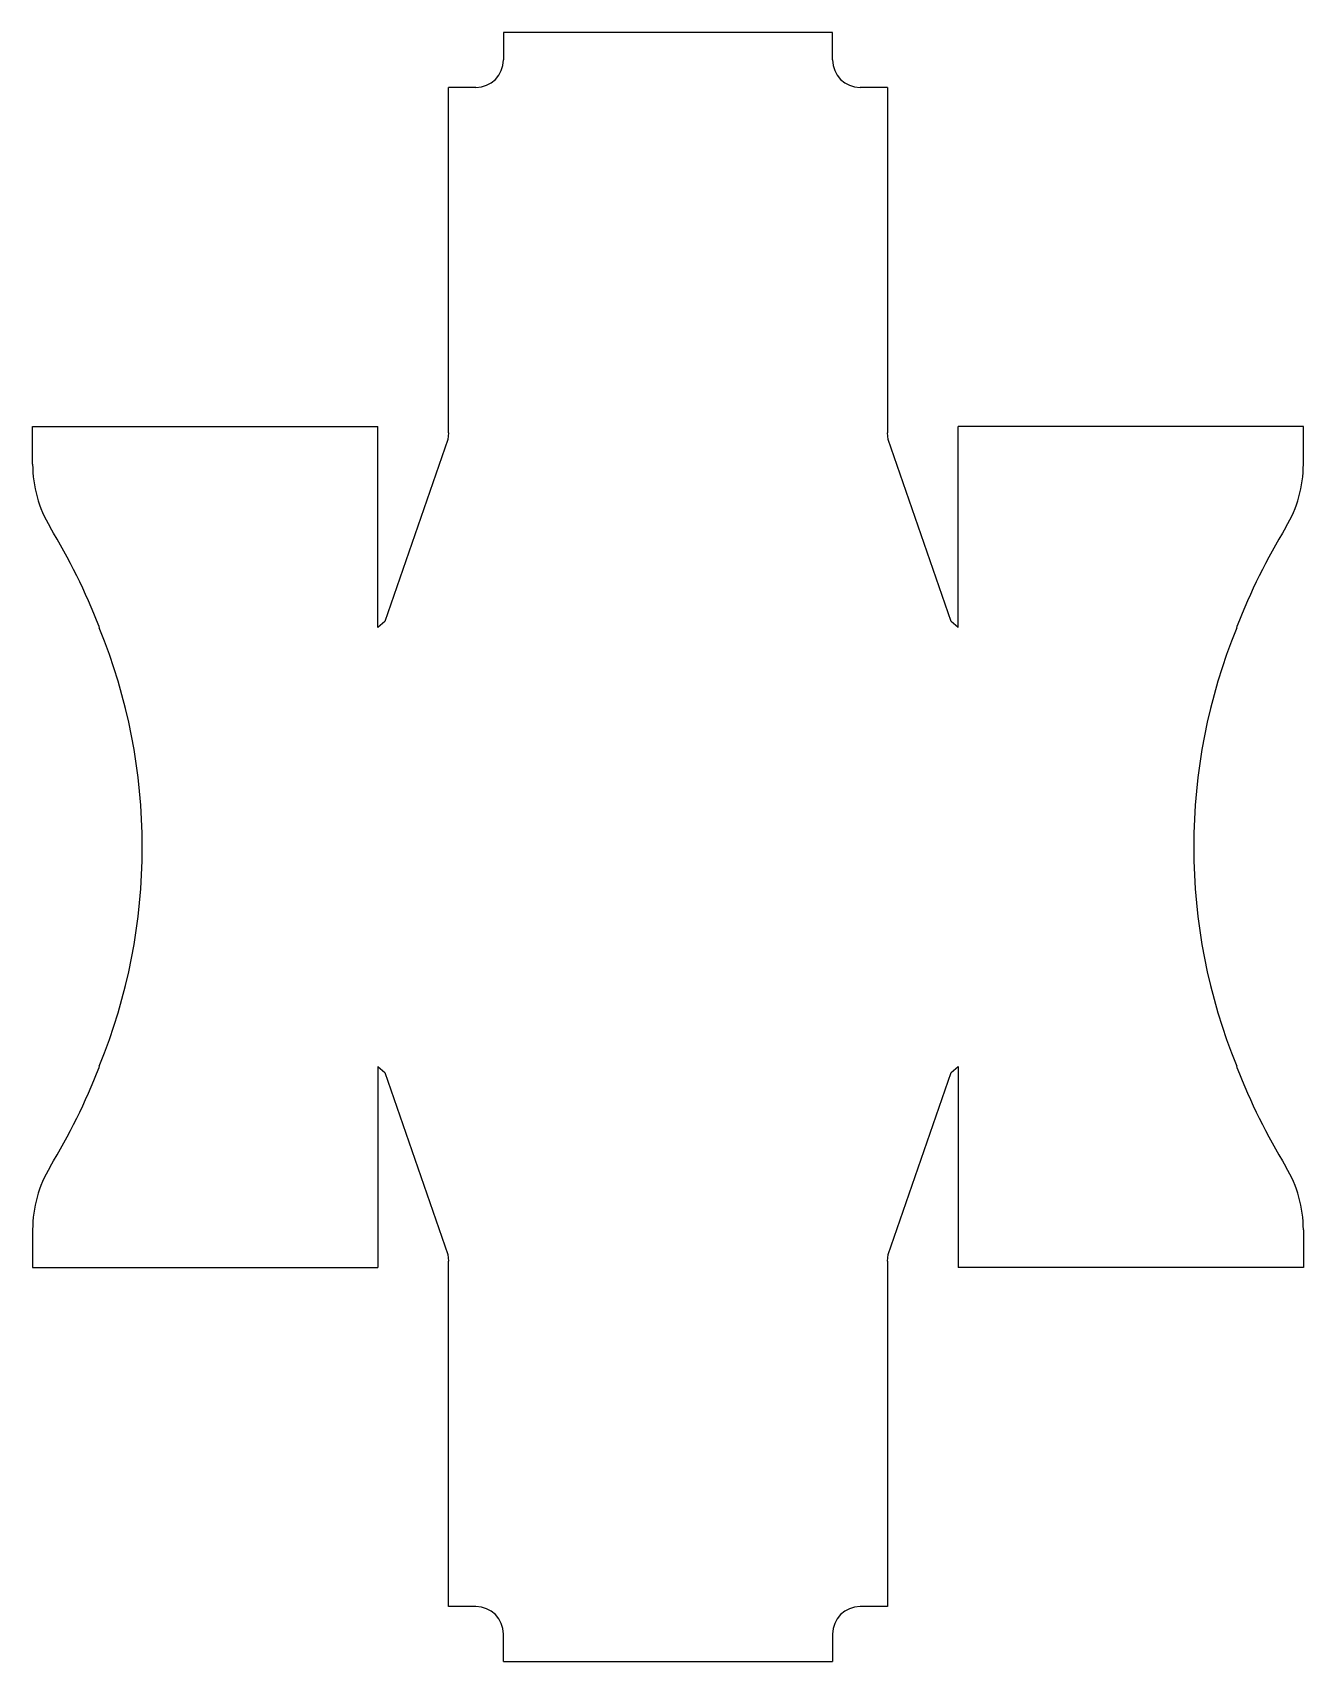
# Model space of a CAD drawing. Extents: x 3.3 to 20.7, y 0.9 to 23.1.
import ezdxf

# ---------------------------------------------------------------- set-up
doc = ezdxf.new("R2010")
doc.units = 0
doc.layers.add('SLD-0', color=179, linetype='CONTINUOUS')

msp = doc.modelspace()

# ---------------------------------------------------------------- linework, layer by layer
at = {"layer": 'SLD-0', "color": 179, "linetype": 'CONTINUOUS'}
for p, q in [((9.75, 23.135), (9.75, 22.76)), ((14.25, 23.135), (9.75, 23.135)), ((14.25, 22.76), (14.25, 23.135)), ((9, 17.664), (9, 22.385)), ((9.375, 22.385), (9, 22.385)), ((15, 22.385), (14.625, 22.385)), ((15, 22.385), (15, 17.664)), ((3.315, 17.232), (3.315, 17.751)), ((3.315, 17.751), (8.036, 17.751)), ((8.036, 15), (8.036, 17.751)), ((9, 17.664), (8.99, 17.571)), ((15.01, 17.571), (15, 17.664)), ((15.964, 15), (15.964, 17.751)), ((20.685, 17.751), (15.964, 17.751)), ((20.685, 17.232), (20.685, 17.751)), ((8.99, 17.571), (8.129, 15.084)), ((15.871, 15.084), (15.01, 17.571)), ((4.223, 15.015), (4.227, 14.995)), ((8.129, 15.084), (8.036, 15)), ((15.964, 15), (15.871, 15.084)), ((19.773, 14.995), (19.777, 15.015)), ((4.227, 9.005), (4.223, 8.985)), ((8.036, 9), (8.129, 8.916)), ((8.036, 9), (8.036, 6.249)), ((8.129, 8.916), (8.99, 6.429)), ((15.01, 6.429), (15.871, 8.916)), ((15.871, 8.916), (15.964, 9)), ((15.964, 9), (15.964, 6.249)), ((19.777, 8.985), (19.773, 9.005)), ((3.315, 6.768), (3.315, 6.249)), ((20.685, 6.768), (20.685, 6.249)), ((3.315, 6.249), (8.036, 6.249)), ((8.99, 6.429), (9, 6.336)), ((9, 1.615), (9, 6.336)), ((15, 6.336), (15.01, 6.429)), ((15, 6.336), (15, 1.615)), ((20.685, 6.249), (15.964, 6.249)), ((9.375, 1.615), (9, 1.615)), ((15, 1.615), (14.625, 1.615)), ((9.75, 0.865), (9.75, 1.24)), ((14.25, 1.24), (14.25, 0.865)), ((9.75, 0.865), (14.25, 0.865))]:
    msp.add_line(p, q, dxfattribs=at)
for centre, radius, start, end in [((9.375, 22.76), 0.375, 270, 0), ((14.625, 22.76), 0.375, 180, 270), ((4.97, 17.229), 1.654, 179.8931, 211.172), ((19.03, 17.229), 1.654, 328.828, 0.1069), ((-3.764, 11.923), 8.565, 21.1594, 31.2997), ((27.764, 11.923), 8.565, 148.7003, 158.8406), ((-3.105, 12), 7.92, 337.7795, 22.2205), ((27.105, 12), 7.92, 157.7795, 202.2205), ((-3.764, 12.077), 8.565, 328.7003, 338.8406), ((27.764, 12.077), 8.565, 201.1594, 211.2997), ((4.97, 6.771), 1.654, 148.828, 180.1069), ((19.03, 6.771), 1.654, 359.8931, 31.172), ((9.375, 1.24), 0.375, 0, 90), ((14.625, 1.24), 0.375, 90, 180)]:
    msp.add_arc(centre, radius, start, end, dxfattribs=at)

doc.saveas('drawing.dxf')
